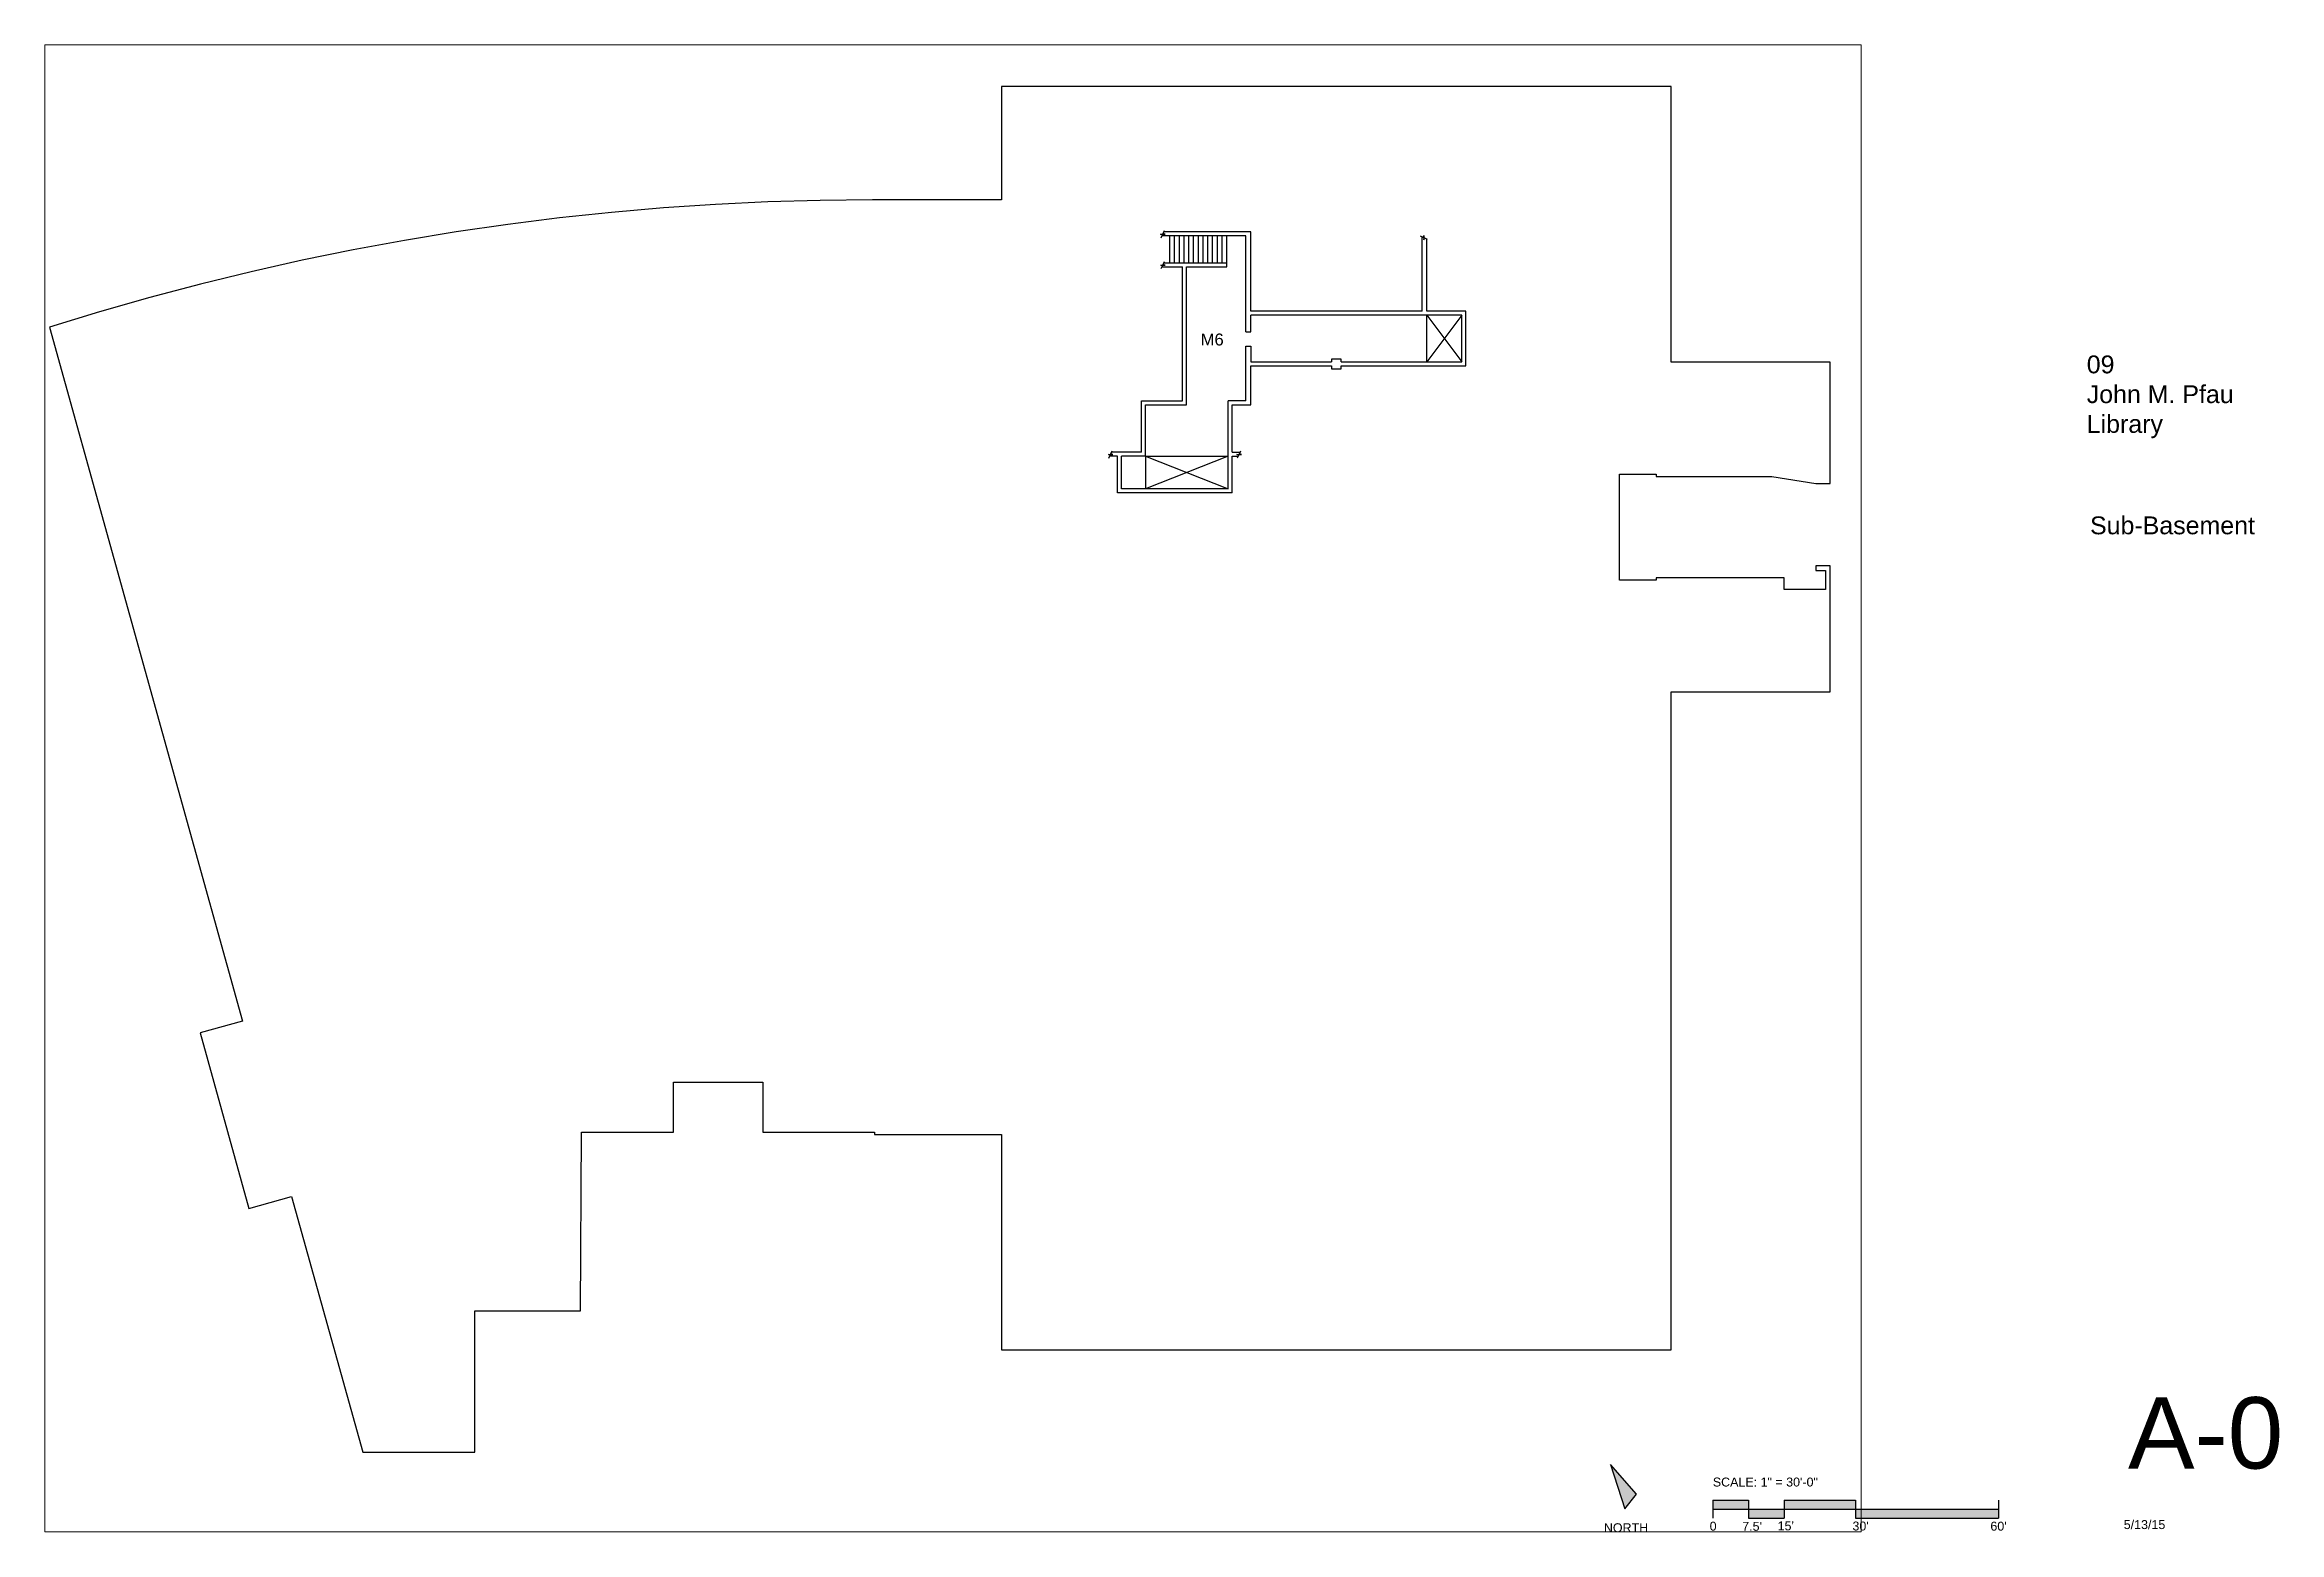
# Paper-space layout '11 x 17' of a CAD drawing. Header units: inches. Extents: x 0.7 to 16.3, y 0.2 to 10.6.
# The model-space entities are those that its viewports show. They can reach past a viewport. Long polylines and large blocks are cut down to what shows.
import ezdxf

# ---------------------------------------------------------------- set-up
doc = ezdxf.new("R2010")
doc.units = ezdxf.units.IN
doc.header["$MEASUREMENT"] = 0
doc.linetypes.add('SCOT', pattern=[0.15, 0.1, -0.05])
for name, color, linetype in [('A-FLOR-STRS', 4, 'Continuous'), ('A-FLOR-TEXT', 7, 'Continuous'), ('A-ROOF-OTLN', 6, 'Continuous'), ('A-WALL', 5, 'Continuous'), ('M-EQPM-EVTR', 4, 'Continuous')]:
    doc.layers.add(name, color=color, linetype=linetype)
doc.styles.add('ROMANS', font='arial.ttf', dxfattribs={"width": 0.9})
doc.styles.get("Standard").update_dxf_attribs({"font": 'arial.ttf'})

msp = doc.modelspace()

# ---------------------------------------------------------------- linework, layer by layer
at = {"layer": 'A-FLOR-STRS'}
for p, q in [((2833.8, 3000.3), (2833.8, 3068.3)), ((2845.8, 3000.3), (2845.8, 3068.3)), ((2857.8, 3000.3), (2857.8, 3068.3)), ((2869.8, 3000.3), (2869.8, 3068.3)), ((2881.8, 3000.3), (2881.8, 3068.3)), ((2893.8, 3000.3), (2893.8, 3068.3)), ((2905.8, 3000.3), (2905.8, 3068.3)), ((2917.8, 3000.3), (2917.8, 3068.3)), ((2929.8, 3000.3), (2929.8, 3068.3)), ((2941.8, 3000.3), (2941.8, 3068.3)), ((2953.8, 3000.3), (2953.8, 3068.3)), ((2965.8, 3000.3), (2965.8, 3068.3)), ((2977.8, 3000.3), (2977.8, 3068.3))]:
    msp.add_line(p, q, dxfattribs=at)
at = {"layer": 'A-ROOF-OTLN', "linetype": 'SCOT'}
msp.add_lwpolyline([(4498.6, 2750), (4097.8, 2750), (4097.8, 3445.3), (2409.8, 3445.3), (2409.8, 3159.4), (2083.8, 3159.3, 0.07666), (9.5, 2838.4), (495.7, 1088.9), (388.7, 1059.2), (511.7, 616.7), (619.6, 646.7), (798.9, 2.6), (1081.8, 2.8), (1081.8, 358.6), (1347.8, 358.8), (1350.2, 808.8), (1582.8, 808.8), (1582.8, 934.8), (1807.8, 934.8), (1807.8, 808.8), (2089.3, 808.8), (2089.3, 802.8), (2409.8, 802.8), (2409.8, 260.8), (4097.8, 260.8), (4097.8, 1919), (4498.8, 1919), (4498.8, 2236.8), (4462.8, 2236.8), (4462.8, 2224.8), (4486.7, 2224.8), (4486.7, 2177), (4382.7, 2177), (4382.7, 2206.8), (4059.8, 2206.8), (4059.8, 2200.8), (3967.8, 2200.8), (3967.8, 2467.5), (4059.8, 2467.5), (4059.8, 2461.8), (4351.8, 2461.8), (4462.6, 2444), (4498.6, 2444)], format="xyb", close=True, dxfattribs=at)
at = {"layer": 'A-WALL'}
for p, q in [((3025.8, 3068.3), (2814, 3068.3)), ((3037.8, 3078.3), (2818.8, 3078.3)), ((3025.8, 2826.1), (3025.8, 3068.3)), ((3037.8, 2878.8), (3037.8, 3078.3)), ((3469.8, 2878.8), (3469.8, 3065.9)), ((3481.8, 2878.8), (3481.8, 3060.3)), ((2814.3, 2990.3), (2865.8, 2990.3)), ((2818.9, 3000.3), (2977.8, 3000.3)), ((2865.8, 2652.8), (2865.8, 2990.3)), ((2875.8, 2642.8), (2875.8, 2990.3)), ((2875.8, 2990.3), (2977.8, 2990.3)), ((2977.8, 2990.3), (2977.8, 3000.3)), ((3469.8, 2878.8), (3037.8, 2878.8)), ((3579.8, 2878.8), (3481.8, 2878.8)), ((3579.8, 2740.8), (3579.8, 2878.8)), ((3025.8, 2826.1), (3037.8, 2826.1)), ((3569.8, 2868.8), (3037.8, 2868.8)), ((3037.8, 2826.1), (3037.8, 2868.8)), ((3569.8, 2750.8), (3569.8, 2868.8)), ((3025.8, 2652.8), (3025.8, 2790.1)), ((3025.8, 2790.1), (3037.8, 2790.1)), ((3037.8, 2790.1), (3037.8, 2750.8)), ((3037.8, 2750.8), (3241.8, 2750.8)), ((3037.8, 2642.8), (3037.8, 2740.8)), ((3037.8, 2740.8), (3241.8, 2740.8)), ((3265.8, 2750.8), (3569.8, 2750.8)), ((3265.8, 2740.8), (3526.8, 2740.8)), ((3526.8, 2740.8), (3579.8, 2740.8)), ((2762.8, 2652.8), (2865.8, 2652.8)), ((2980.8, 2430.8), (2980.8, 2652.8)), ((3025.8, 2652.8), (2980.8, 2652.8)), ((2772.8, 2642.8), (2875.8, 2642.8)), ((2990.8, 2642.8), (3037.8, 2642.8)), ((2990.8, 2522.8), (2990.8, 2642.8)), ((2701.8, 2512.8), (2682.4, 2512.8)), ((2762.8, 2522.8), (2687, 2522.8)), ((2701.8, 2420.8), (2701.8, 2512.8)), ((2772.8, 2512.8), (2711.8, 2512.8)), ((2711.8, 2430.8), (2711.8, 2512.8)), ((2990.8, 2522.8), (3010.9, 2522.8)), ((2990.8, 2420.8), (2990.8, 2512.8)), ((2990.8, 2512.8), (3006.3, 2512.8)), ((2980.8, 2430.8), (2711.8, 2430.8)), ((2990.8, 2420.8), (2701.8, 2420.8))]:
    msp.add_line(p, q, dxfattribs=at)
for points in [[(2811.8, 3063.8), (2815.4, 3071.3), (2810.5, 3072.7), (2822, 3072.7), (2816.9, 3074.5), (2820.2, 3081.8)], [(3465, 3068.3), (3472.5, 3064.6), (3473.9, 3069.5), (3473.9, 3058.1), (3475.7, 3063.1), (3482.9, 3059.9)], [(2812, 2985.8), (2815.6, 2993.3), (2810.8, 2994.8), (2822.2, 2994.8), (2817.2, 2996.6), (2820.4, 3003.8)], [(3265.8, 2750.8), (3265.8, 2757.6), (3241.8, 2757.6), (3241.8, 2750.8)], [(3241.8, 2740.8), (3241.8, 2733.6), (3265.8, 2733.6), (3265.8, 2740.8)], [(2762.8, 2522.8), (2762.8, 2652.8)], [(2772.8, 2512.8), (2772.8, 2642.8)], [(2680.1, 2508.4), (2683.8, 2515.9), (2678.9, 2517.4), (2690.3, 2517.4), (2685.3, 2519.2), (2688.5, 2526.4)], [(3004.2, 2508.5), (3007.8, 2516), (3002.9, 2517.4), (3014.3, 2517.4), (3009.3, 2519.3), (3012.5, 2526.5)]]:
    msp.add_lwpolyline(points, dxfattribs=at)
at = {"layer": 'M-EQPM-EVTR'}
for p, q in [((3481.8, 2868.8), (3569.8, 2750.8)), ((3569.8, 2868.8), (3481.8, 2750.8)), ((3481.8, 2750.8), (3481.8, 2868.8)), ((2772.8, 2512.8), (2980.8, 2430.8)), ((2980.8, 2512.8), (2772.8, 2430.8)), ((2772.8, 2512.8), (2772.8, 2430.8))]:
    msp.add_line(p, q, dxfattribs=at)
msp.add_lwpolyline([(2772.8, 2512.8), (2980.8, 2512.8)], dxfattribs=at)

# ---------------------------------------------------------------- texts
at = {"layer": 'A-FLOR-TEXT', "style": 'ROMANS'}
msp.add_text('M6', height=30, dxfattribs=at).set_placement((2911.5, 2792.2))

psp = doc.layouts.new('11 x 17')

# ---------------------------------------------------------------- hatches: boundary and pattern name
at = {"layer": 'A-FLOR-TEXT'}
psp.add_hatch(color=256, dxfattribs=at).paths.add_polyline_path([(11.717, 0.323), (11.8, 0.426), (11.618, 0.634)])
h = psp.add_hatch(color=256, dxfattribs=at)
h.paths.add_polyline_path([(12.334, 0.384), (12.334, 0.322), (12.584, 0.322), (12.584, 0.384)])
h.paths.add_polyline_path([(12.834, 0.259), (12.834, 0.322), (12.584, 0.322), (12.584, 0.259)])
h.paths.add_polyline_path([(12.834, 0.384), (12.834, 0.322), (13.334, 0.322), (13.334, 0.384)])
h.paths.add_polyline_path([(14.334, 0.259), (14.334, 0.322), (13.334, 0.322), (13.334, 0.259)])

# ---------------------------------------------------------------- linework, layer by layer
for p, q in [((11.8, 0.426), (11.618, 0.634)), ((11.717, 0.323), (11.8, 0.426)), ((12.334, 0.384), (12.584, 0.384)), ((12.334, 0.384), (12.334, 0.259)), ((12.334, 0.322), (14.334, 0.322)), ((12.584, 0.384), (12.584, 0.259)), ((12.834, 0.384), (13.334, 0.384)), ((12.834, 0.384), (12.834, 0.259)), ((13.334, 0.384), (13.334, 0.259)), ((14.334, 0.384), (14.334, 0.259)), ((12.584, 0.259), (12.834, 0.259)), ((12.584, 0.259), (12.834, 0.259)), ((13.334, 0.259), (14.334, 0.259))]:
    psp.add_line(p, q, dxfattribs=at)
psp.add_lwpolyline([(11.618, 0.634), (11.717, 0.323)], dxfattribs=at)

# ---------------------------------------------------------------- texts
at = {"layer": 'A-FLOR-TEXT', "attachment_point": 1}
for s, insert, char_height, width in [('09\\PJohn M. Pfau Library', (14.953, 8.4), 0.125, 1.2102), ('Sub-Basement', (14.976, 7.273), 0.125, 1.2102), ('A-0', (15.242, 1.106), 0.5, 0.4884), ('SCALE: 1" = 30\'-0"', (12.334, 0.543), 0.0625, 1.4865), ('{\\fArial|b0|i0|c0|p34;NORTH}', (11.571, 0.223), 0.0625, 0.29353), ('{\\fArial|b0|i0|c0|p34;0}', (12.312, 0.234), 0.0625, 0.0381), ("7.5'", (12.54, 0.233), 0.0625, 0.0904), ("15'", (12.788, 0.236), 0.0625, 0.0904), ("30'", (13.312, 0.235), 0.0625, 0.0904), ("60'", (14.278, 0.234), 0.0625, 0.0904), ('5/13/15', (15.212, 0.245), 0.0625, 1.4865)]:
    psp.add_mtext(s, dxfattribs=dict(at, insert=insert, char_height=char_height, width=width))

# ---------------------------------------------------------------- viewports
at = {"layer": 'DEFPOINTS'}
psp.add_viewport(center=(7.012, 5.37), size=(12.721, 10.41202), view_center_point=(2286.851, 1676.122), view_height=3748.32801, dxfattribs=at)

doc.saveas('drawing.dxf')
